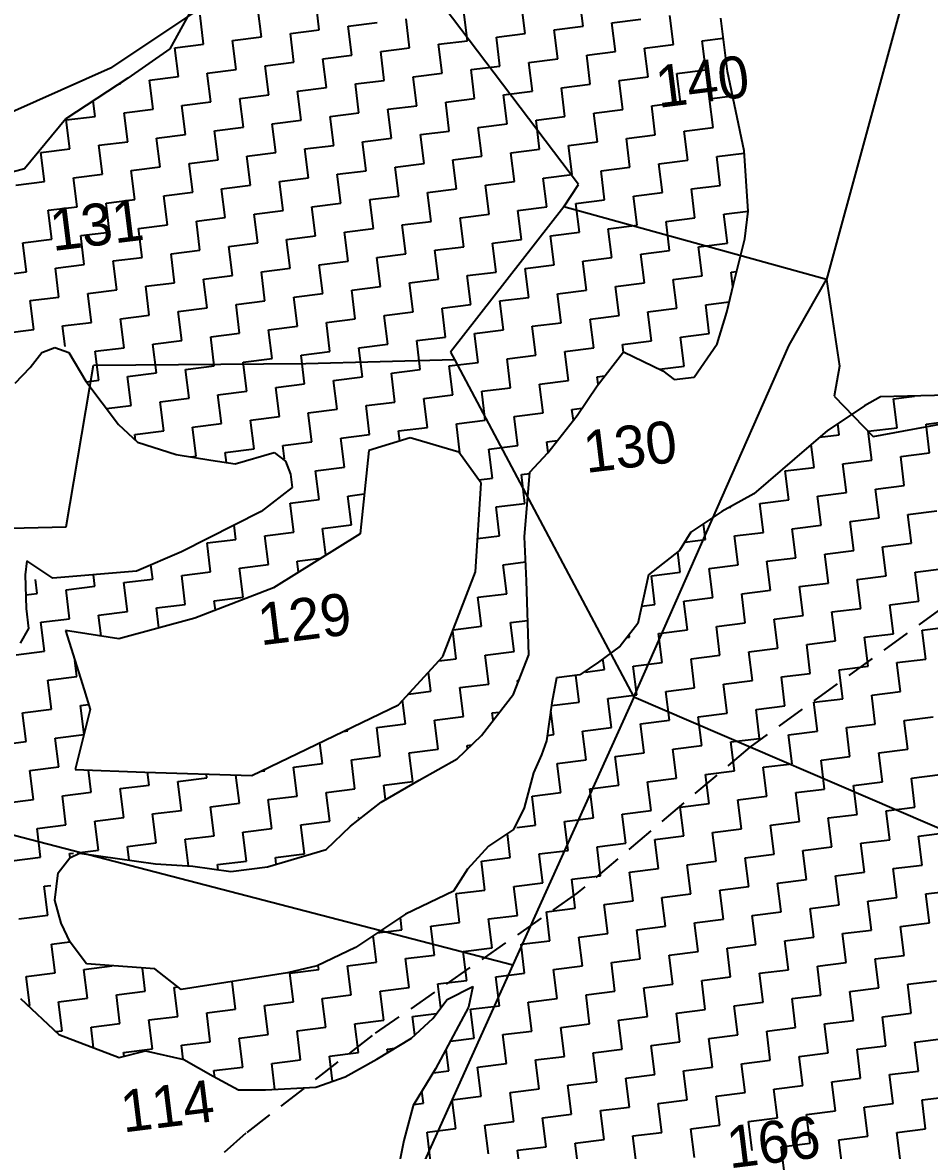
# Model space of a CAD drawing. Header units: metres. Extents: x 290108 to 292128, y 1990044 to 1991719.
# Drawn here: x 291521.7 to 291679, y 1991327.5 to 1991522.9 of the extents above; entities that cross this region are included whole.
import ezdxf
from ezdxf.enums import TextEntityAlignment as Align

# ---------------------------------------------------------------- set-up
doc = ezdxf.new("R2010")
doc.units = ezdxf.units.M
doc.header["$MEASUREMENT"] = 0
doc.linetypes.add('DASHED', pattern=[0.75, 0.5, -0.25])
for name, color, linetype in [('LINE_FOOTPATH', 1, 'DASHED'), ('POLY_HATCH', 12, 'Continuous'), ('POLY_PARCEL', 6, 'Continuous'), ('TEXT_PARCEL', 7, 'Continuous')]:
    doc.layers.add(name, color=color, linetype=linetype)
doc.styles.add('TEXT_MAP', font='')
doc.styles.get('TEXT_MAP').set_extended_font_data('Kruti Dev 050')

msp = doc.modelspace()

# ---------------------------------------------------------------- linework, layer by layer
at = {"layer": 'LINE_FOOTPATH', "ltscale": 10}
for p, q in [((291760.16, 1991478.69), (291647.84, 1991397.37)), ((291647.84, 1991397.37), (291617.79, 1991371.98)), ((291617.79, 1991371.98), (291582.35, 1991347.4)), ((291582.35, 1991347.4), (291560.42, 1991330.43)), ((291560.42, 1991330.43), (291531.57, 1991304.59))]:
    msp.add_line(p, q, dxfattribs=at)
at = {"layer": 'POLY_HATCH'}
for p, q in [((291554.2, 1991531), (291547.26, 1991518.37)), ((291643.92, 1991514.44), (291642.77, 1991523.68)), ((291547.26, 1991518.37), (291539.99, 1991513.29)), ((291646.81, 1991500.71), (291643.92, 1991514.44)), ((291539.99, 1991513.29), (291529.26, 1991506.23)), ((291529.26, 1991506.23), (291522.06, 1991497.57)), ((291647.52, 1991490.24), (291646.81, 1991500.71)), ((291522.06, 1991497.57), (291515.32, 1991495.8)), ((291646.94, 1991485.47), (291647.52, 1991490.24)), ((291644.98, 1991477.6), (291646.94, 1991485.47)), ((291643.82, 1991472.76), (291644.98, 1991477.6)), ((291642.16, 1991467.27), (291643.82, 1991472.76)), ((291638.18, 1991461.5), (291642.16, 1991467.27)), ((291523.03, 1991463.13), (291525.06, 1991465.73)), ((291525.06, 1991465.73), (291527.3, 1991466.59)), ((291527.3, 1991466.59), (291529.75, 1991465.73)), ((291529.75, 1991465.73), (291532.71, 1991460.81)), ((291621.34, 1991459.99), (291625.9, 1991465.84)), ((291625.9, 1991465.84), (291632.76, 1991462.58)), ((291520.43, 1991460.46), (291523.03, 1991463.13)), ((291632.76, 1991462.58), (291634.71, 1991461.07)), ((291634.71, 1991461.07), (291638.18, 1991461.5)), ((291532.71, 1991460.81), (291538.34, 1991453.3)), ((291617.87, 1991454.86), (291621.34, 1991459.99)), ((291670.47, 1991458.05), (291667.72, 1991456.53)), ((291682.17, 1991458.33), (291670.47, 1991458.05)), ((291667.72, 1991456.53), (291661.21, 1991452.2)), ((291538.34, 1991453.3), (291541.67, 1991450.19)), ((291612.81, 1991448.37), (291617.87, 1991454.86)), ((291661.21, 1991452.2), (291658.03, 1991449.46)), ((291541.67, 1991450.19), (291548.39, 1991448.09)), ((291588.93, 1991450.97), (291581.74, 1991448.78)), ((291597.35, 1991448.45), (291588.93, 1991450.97)), ((291658.03, 1991449.46), (291648.49, 1991441.23)), ((291548.39, 1991448.09), (291554.38, 1991447.08)), ((291558.57, 1991446.43), (291565.37, 1991448.44)), ((291565.37, 1991448.44), (291567.32, 1991446.93)), ((291581.74, 1991448.78), (291580.29, 1991434.33)), ((291601.26, 1991443.1), (291597.35, 1991448.45)), ((291609.7, 1991445.04), (291612.81, 1991448.37)), ((291554.38, 1991447.08), (291558.57, 1991446.43)), ((291567.32, 1991446.93), (291568.19, 1991444.69)), ((291568.19, 1991444.69), (291568.47, 1991442.38)), ((291608.75, 1991433.78), (291609.7, 1991445.04)), ((291568.47, 1991442.38), (291563.12, 1991438.19)), ((291600.25, 1991427.73), (291601.26, 1991443.1)), ((291648.49, 1991441.23), (291642.99, 1991438.2)), ((291563.12, 1991438.19), (291549.31, 1991431.19)), ((291642.99, 1991438.2), (291637.57, 1991434.59)), ((291580.29, 1991434.33), (291565.23, 1991424.99)), ((291609.11, 1991426.19), (291608.75, 1991433.78)), ((291637.57, 1991434.59), (291635.62, 1991431.41)), ((291549.31, 1991431.19), (291541.51, 1991427.87)), ((291635.62, 1991431.41), (291630.27, 1991427.22)), ((291522.5, 1991429.62), (291522.21, 1991427.23)), ((291526.98, 1991426.65), (291522.5, 1991429.62)), ((291541.51, 1991427.87), (291526.98, 1991426.65)), ((291522.21, 1991427.23), (291522.35, 1991421.38)), ((291594.61, 1991413.08), (291600.25, 1991427.73)), ((291609.53, 1991413.34), (291609.11, 1991426.19)), ((291630.27, 1991427.22), (291628.38, 1991418.78)), ((291565.23, 1991424.99), (291551.61, 1991419.73)), ((291522.35, 1991421.38), (291522.78, 1991417.91)), ((291551.61, 1991419.73), (291538.43, 1991416.15)), ((291628.38, 1991418.78), (291625.34, 1991414.88)), ((291522.78, 1991417.91), (291521.34, 1991415.39)), ((291538.43, 1991416.15), (291529.16, 1991417.59)), ((291529.16, 1991417.59), (291532.39, 1991407.29)), ((291625.34, 1991414.88), (291621.58, 1991412.06)), ((291586.9, 1991404.67), (291594.61, 1991413.08)), ((291606.85, 1991406.55), (291609.53, 1991413.34)), ((291621.58, 1991412.06), (291618.33, 1991409.9)), ((291614.28, 1991409.39), (291613.5, 1991405.03)), ((291618.33, 1991409.9), (291614.28, 1991409.39)), ((291532.39, 1991407.29), (291533.47, 1991403.86)), ((291601.28, 1991399.4), (291606.85, 1991406.55)), ((291561.49, 1991392.42), (291586.9, 1991404.67)), ((291613.5, 1991405.03), (291612.56, 1991398.46)), ((291533.47, 1991403.86), (291530.87, 1991393.48)), ((291597.09, 1991395.36), (291601.28, 1991399.4)), ((291612.56, 1991398.46), (291611.69, 1991396)), ((291590.51, 1991391.61), (291597.09, 1991395.36)), ((291611.69, 1991396), (291610.31, 1991392.9)), ((291530.87, 1991393.48), (291542.93, 1991393.03)), ((291542.93, 1991393.03), (291561.49, 1991392.42)), ((291610.31, 1991392.9), (291608.72, 1991386.83)), ((291583.93, 1991387.85), (291590.51, 1991391.61)), ((291578.58, 1991383.67), (291583.93, 1991387.85)), ((291608.72, 1991386.83), (291606.84, 1991383.08)), ((291574.39, 1991379.63), (291578.58, 1991383.67)), ((291606.84, 1991383.08), (291602.5, 1991380.19)), ((291529.94, 1991378.2), (291531.6, 1991379)), ((291531.6, 1991379), (291544.76, 1991377.11)), ((291564.19, 1991376.6), (291574.39, 1991379.63)), ((291602.5, 1991380.19), (291598.88, 1991376.22)), ((291527.92, 1991375.6), (291529.94, 1991378.2)), ((291544.76, 1991377.11), (291551.26, 1991376.75)), ((291527.33, 1991370.84), (291527.92, 1991375.6)), ((291551.26, 1991376.75), (291557.83, 1991375.81)), ((291557.83, 1991375.81), (291564.19, 1991376.6)), ((291598.88, 1991376.22), (291596.42, 1991372.39)), ((291596.42, 1991372.39), (291588.11, 1991368.42)), ((291528.42, 1991366.86), (291527.33, 1991370.84)), ((291588.11, 1991368.42), (291579.43, 1991362.65)), ((291530, 1991363.54), (291528.42, 1991366.86)), ((291532.82, 1991359.78), (291530, 1991363.54)), ((291579.43, 1991362.65), (291572.78, 1991359.47)), ((291544.67, 1991358.91), (291532.82, 1991359.78)), ((291572.78, 1991359.47), (291567.65, 1991358.25)), ((291549.22, 1991355.37), (291544.67, 1991358.91)), ((291567.65, 1991358.25), (291549.22, 1991355.37)), ((291595.37, 1991353.6), (291599.78, 1991355.9)), ((291599.78, 1991355.9), (291599.05, 1991352.29)), ((291521.37, 1991353.78), (291528.01, 1991347.56)), ((291592.84, 1991350.35), (291595.37, 1991353.6)), ((291599.05, 1991352.29), (291593.34, 1991341.61)), ((291589.15, 1991346.95), (291592.84, 1991350.35)), ((291528.01, 1991347.56), (291538.49, 1991343.59)), ((291583.15, 1991343.27), (291589.15, 1991346.95)), ((291538.49, 1991343.59), (291543.04, 1991344.74)), ((291543.04, 1991344.74), (291549.69, 1991343.22)), ((291549.69, 1991343.22), (291554.75, 1991340.33)), ((291577.66, 1991340.24), (291583.15, 1991343.27)), ((291554.75, 1991340.33), (291559.15, 1991337.94)), ((291572.6, 1991338.44), (291577.66, 1991340.24)), ((291593.34, 1991341.61), (291589.43, 1991335.25)), ((291559.15, 1991337.94), (291563.85, 1991337.94)), ((291563.85, 1991337.94), (291572.6, 1991338.44)), ((291589.43, 1991335.25), (291587.84, 1991329.19)), ((291587.84, 1991329.19), (291586.39, 1991321.96))]:
    msp.add_line(p, q, dxfattribs=at)
at = {"layer": 'POLY_HATCH', "linetype": 'Continuous'}
for p, q in [((291573.18, 1991521.69), (291572.55, 1991526.7)), ((291608.88, 1991521.04), (291608.26, 1991526.05)), ((291618.9, 1991522.29), (291618.28, 1991527.3)), ((291553.13, 1991519.19), (291552.51, 1991524.2)), ((291563.15, 1991520.44), (291562.53, 1991525.45)), ((291588.83, 1991518.54), (291588.21, 1991523.56)), ((291598.86, 1991519.79), (291598.23, 1991524.8)), ((291634.56, 1991519.14), (291633.94, 1991524.16)), ((291568.17, 1991521.06), (291573.18, 1991521.69)), ((291578.19, 1991522.31), (291583.2, 1991522.93)), ((291578.81, 1991517.3), (291578.19, 1991522.31)), ((291613.89, 1991521.66), (291618.9, 1991522.29)), ((291614.51, 1991516.65), (291613.89, 1991521.66)), ((291623.91, 1991522.91), (291628.93, 1991523.53)), ((291624.54, 1991517.9), (291623.91, 1991522.91)), ((291558.14, 1991519.82), (291563.15, 1991520.44)), ((291558.77, 1991514.8), (291558.14, 1991519.82)), ((291568.79, 1991516.05), (291568.17, 1991521.06)), ((291593.85, 1991519.17), (291598.86, 1991519.79)), ((291603.87, 1991520.41), (291608.88, 1991521.04)), ((291604.49, 1991515.4), (291603.87, 1991520.41)), ((291639.57, 1991519.77), (291643.21, 1991520.22)), ((291640.2, 1991514.76), (291639.57, 1991519.77)), ((291548.12, 1991518.57), (291553.13, 1991519.19)), ((291548.74, 1991513.56), (291548.12, 1991518.57)), ((291583.82, 1991517.92), (291588.83, 1991518.54)), ((291584.45, 1991512.91), (291583.82, 1991517.92)), ((291594.47, 1991514.16), (291593.85, 1991519.17)), ((291619.53, 1991517.27), (291624.54, 1991517.9)), ((291629.55, 1991518.52), (291634.56, 1991519.14)), ((291630.17, 1991513.51), (291629.55, 1991518.52)), ((291563.78, 1991515.43), (291568.79, 1991516.05)), ((291573.8, 1991516.67), (291578.81, 1991517.3)), ((291574.42, 1991511.66), (291573.8, 1991516.67)), ((291609.5, 1991516.03), (291614.51, 1991516.65)), ((291610.13, 1991511.02), (291609.5, 1991516.03)), ((291620.15, 1991512.26), (291619.53, 1991517.27)), ((291553.75, 1991514.18), (291558.77, 1991514.8)), ((291554.38, 1991509.17), (291553.75, 1991514.18)), ((291564.4, 1991510.42), (291563.78, 1991515.43)), ((291589.46, 1991513.53), (291594.47, 1991514.16)), ((291599.48, 1991514.78), (291604.49, 1991515.4)), ((291600.1, 1991509.77), (291599.48, 1991514.78)), ((291635.18, 1991514.13), (291640.2, 1991514.76)), ((291635.81, 1991509.12), (291635.18, 1991514.13)), ((291538.45, 1991512.28), (291538.72, 1991512.31)), ((291538.72, 1991512.31), (291538.7, 1991512.44)), ((291543.73, 1991512.93), (291548.74, 1991513.56)), ((291544.35, 1991507.92), (291543.73, 1991512.93)), ((291579.43, 1991512.29), (291584.45, 1991512.91)), ((291580.06, 1991507.27), (291579.43, 1991512.29)), ((291590.08, 1991508.52), (291589.46, 1991513.53)), ((291615.14, 1991511.64), (291620.15, 1991512.26)), ((291625.16, 1991512.89), (291630.17, 1991513.51)), ((291625.78, 1991507.87), (291625.16, 1991512.89)), ((291559.39, 1991509.79), (291564.4, 1991510.42)), ((291569.41, 1991511.04), (291574.42, 1991511.66)), ((291570.04, 1991506.03), (291569.41, 1991511.04)), ((291605.12, 1991510.39), (291610.13, 1991511.02)), ((291605.74, 1991505.38), (291605.12, 1991510.39)), ((291615.76, 1991506.63), (291615.14, 1991511.64)), ((291640.82, 1991509.74), (291644.81, 1991510.24)), ((291534.33, 1991506.67), (291534, 1991509.35)), ((291539.34, 1991507.3), (291544.35, 1991507.92)), ((291549.37, 1991508.55), (291554.38, 1991509.17)), ((291549.99, 1991503.53), (291549.37, 1991508.55)), ((291560.01, 1991504.78), (291559.39, 1991509.79)), ((291585.07, 1991507.9), (291590.08, 1991508.52)), ((291595.09, 1991509.14), (291600.1, 1991509.77)), ((291595.72, 1991504.13), (291595.09, 1991509.14)), ((291630.8, 1991508.5), (291635.81, 1991509.12)), ((291631.42, 1991503.49), (291630.8, 1991508.5)), ((291641.44, 1991504.73), (291640.82, 1991509.74)), ((291529.32, 1991506.05), (291534.33, 1991506.67)), ((291529.94, 1991501.04), (291529.32, 1991506.05)), ((291539.97, 1991502.29), (291539.34, 1991507.3)), ((291565.02, 1991505.4), (291570.04, 1991506.03)), ((291575.05, 1991506.65), (291580.06, 1991507.27)), ((291575.67, 1991501.64), (291575.05, 1991506.65)), ((291585.69, 1991502.89), (291585.07, 1991507.9)), ((291610.75, 1991506), (291615.76, 1991506.63)), ((291611.37, 1991500.99), (291610.75, 1991506)), ((291620.77, 1991507.25), (291625.78, 1991507.87)), ((291621.4, 1991502.24), (291620.77, 1991507.25)), ((291555, 1991504.16), (291560.01, 1991504.78)), ((291555.62, 1991499.15), (291555, 1991504.16)), ((291565.65, 1991500.39), (291565.02, 1991505.4)), ((291590.7, 1991503.51), (291595.72, 1991504.13)), ((291600.73, 1991504.76), (291605.74, 1991505.38)), ((291601.35, 1991499.75), (291600.73, 1991504.76)), ((291636.43, 1991504.11), (291641.44, 1991504.73)), ((291637.05, 1991499.1), (291636.43, 1991504.11)), ((291534.96, 1991501.66), (291539.97, 1991502.29)), ((291544.98, 1991502.91), (291549.99, 1991503.53)), ((291545.6, 1991497.9), (291544.98, 1991502.91)), ((291580.68, 1991502.26), (291585.69, 1991502.89)), ((291581.31, 1991497.25), (291580.68, 1991502.26)), ((291591.33, 1991498.5), (291590.7, 1991503.51)), ((291616.39, 1991501.62), (291621.4, 1991502.24)), ((291626.41, 1991502.86), (291631.42, 1991503.49)), ((291627.03, 1991497.85), (291626.41, 1991502.86)), ((291524.93, 1991500.42), (291529.94, 1991501.04)), ((291525.56, 1991495.41), (291524.93, 1991500.42)), ((291535.58, 1991496.65), (291534.96, 1991501.66)), ((291560.64, 1991499.77), (291565.65, 1991500.39)), ((291570.66, 1991501.02), (291575.67, 1991501.64)), ((291571.28, 1991496), (291570.66, 1991501.02)), ((291606.36, 1991500.37), (291611.37, 1991500.99)), ((291606.99, 1991495.36), (291606.36, 1991500.37)), ((291617.01, 1991496.6), (291616.39, 1991501.62)), ((291642.07, 1991499.72), (291646.83, 1991500.31)), ((291550.61, 1991498.52), (291555.62, 1991499.15)), ((291551.24, 1991493.51), (291550.61, 1991498.52)), ((291561.26, 1991494.76), (291560.64, 1991499.77)), ((291586.32, 1991497.88), (291591.33, 1991498.5)), ((291596.34, 1991499.12), (291601.35, 1991499.75)), ((291596.96, 1991494.11), (291596.34, 1991499.12)), ((291632.04, 1991498.47), (291637.05, 1991499.1)), ((291632.67, 1991493.46), (291632.04, 1991498.47)), ((291642.69, 1991494.71), (291642.07, 1991499.72)), ((291530.57, 1991496.03), (291535.58, 1991496.65)), ((291540.59, 1991497.28), (291545.6, 1991497.9)), ((291541.21, 1991492.26), (291540.59, 1991497.28)), ((291576.29, 1991496.63), (291581.31, 1991497.25)), ((291576.92, 1991491.62), (291576.29, 1991496.63)), ((291586.94, 1991492.86), (291586.32, 1991497.88)), ((291612, 1991495.98), (291617.01, 1991496.6)), ((291622.02, 1991497.23), (291627.03, 1991497.85)), ((291622.64, 1991492.22), (291622.02, 1991497.23)), ((291520.54, 1991494.78), (291525.56, 1991495.41)), ((291531.19, 1991491.02), (291530.57, 1991496.03)), ((291556.25, 1991494.13), (291561.26, 1991494.76)), ((291566.27, 1991495.38), (291571.28, 1991496)), ((291566.89, 1991490.37), (291566.27, 1991495.38)), ((291601.97, 1991494.73), (291606.99, 1991495.36)), ((291602.6, 1991489.72), (291601.97, 1991494.73)), ((291612.62, 1991490.97), (291612, 1991495.98)), ((291637.68, 1991494.09), (291642.69, 1991494.71)), ((291546.23, 1991492.89), (291551.24, 1991493.51)), ((291546.85, 1991487.88), (291546.23, 1991492.89)), ((291556.87, 1991489.12), (291556.25, 1991494.13)), ((291581.93, 1991492.24), (291586.94, 1991492.86)), ((291591.95, 1991493.49), (291596.96, 1991494.11)), ((291592.57, 1991488.48), (291591.95, 1991493.49)), ((291627.65, 1991492.84), (291632.67, 1991493.46)), ((291628.28, 1991487.83), (291627.65, 1991492.84)), ((291638.3, 1991489.08), (291637.68, 1991494.09)), ((291526.18, 1991490.39), (291531.19, 1991491.02)), ((291526.8, 1991485.38), (291526.18, 1991490.39)), ((291536.2, 1991491.64), (291541.21, 1991492.26)), ((291536.83, 1991486.63), (291536.2, 1991491.64)), ((291561.88, 1991489.75), (291566.89, 1991490.37)), ((291571.91, 1991490.99), (291576.92, 1991491.62)), ((291572.53, 1991485.98), (291571.91, 1991490.99)), ((291582.55, 1991487.23), (291581.93, 1991492.24)), ((291607.61, 1991490.35), (291612.62, 1991490.97)), ((291608.23, 1991485.33), (291607.61, 1991490.35)), ((291617.63, 1991491.59), (291622.64, 1991492.22)), ((291618.26, 1991486.58), (291617.63, 1991491.59)), ((291551.86, 1991488.5), (291556.87, 1991489.12)), ((291552.48, 1991483.49), (291551.86, 1991488.5)), ((291562.51, 1991484.74), (291561.88, 1991489.75)), ((291587.56, 1991487.85), (291592.57, 1991488.48)), ((291597.59, 1991489.1), (291602.6, 1991489.72)), ((291598.21, 1991484.09), (291597.59, 1991489.1)), ((291633.29, 1991488.45), (291638.3, 1991489.08)), ((291633.91, 1991483.44), (291633.29, 1991488.45)), ((291643.31, 1991489.7), (291647.52, 1991490.22)), ((291643.94, 1991484.69), (291643.31, 1991489.7)), ((291531.81, 1991486.01), (291536.83, 1991486.63)), ((291541.84, 1991487.25), (291546.85, 1991487.88)), ((291542.46, 1991482.24), (291541.84, 1991487.25)), ((291577.54, 1991486.61), (291582.55, 1991487.23)), ((291578.16, 1991481.59), (291577.54, 1991486.61)), ((291588.19, 1991482.84), (291587.56, 1991487.85)), ((291613.24, 1991485.96), (291618.26, 1991486.58)), ((291623.27, 1991487.21), (291628.28, 1991487.83)), ((291623.89, 1991482.19), (291623.27, 1991487.21)), ((291521.79, 1991484.76), (291526.8, 1991485.38)), ((291522.42, 1991479.75), (291521.79, 1991484.76)), ((291532.44, 1991480.99), (291531.81, 1991486.01)), ((291557.5, 1991484.11), (291562.51, 1991484.74)), ((291567.52, 1991485.36), (291572.53, 1991485.98)), ((291568.14, 1991480.35), (291567.52, 1991485.36)), ((291603.22, 1991484.71), (291608.23, 1991485.33)), ((291603.84, 1991479.7), (291603.22, 1991484.71)), ((291613.87, 1991480.95), (291613.24, 1991485.96)), ((291638.92, 1991484.06), (291643.94, 1991484.69)), ((291547.47, 1991482.86), (291552.48, 1991483.49)), ((291548.1, 1991477.85), (291547.47, 1991482.86)), ((291558.12, 1991479.1), (291557.5, 1991484.11)), ((291583.18, 1991482.22), (291588.19, 1991482.84)), ((291593.2, 1991483.46), (291598.21, 1991484.09)), ((291593.82, 1991478.45), (291593.2, 1991483.46)), ((291628.9, 1991482.82), (291633.91, 1991483.44)), ((291629.53, 1991477.81), (291628.9, 1991482.82)), ((291639.55, 1991479.05), (291638.92, 1991484.06)), ((291527.43, 1991480.37), (291532.44, 1991480.99)), ((291537.45, 1991481.62), (291542.46, 1991482.24)), ((291538.07, 1991476.61), (291537.45, 1991481.62)), ((291573.15, 1991480.97), (291578.16, 1991481.59)), ((291573.78, 1991475.96), (291573.15, 1991480.97)), ((291583.8, 1991477.21), (291583.18, 1991482.22)), ((291608.86, 1991480.32), (291613.87, 1991480.95)), ((291618.88, 1991481.57), (291623.89, 1991482.19)), ((291619.5, 1991476.56), (291618.88, 1991481.57)), ((291517.4, 1991479.12), (291522.42, 1991479.75)), ((291528.05, 1991475.36), (291527.43, 1991480.37)), ((291553.11, 1991478.48), (291558.12, 1991479.1)), ((291563.13, 1991479.72), (291568.14, 1991480.35)), ((291563.75, 1991474.71), (291563.13, 1991479.72)), ((291598.83, 1991479.08), (291603.84, 1991479.7)), ((291599.46, 1991474.07), (291598.83, 1991479.08)), ((291609.48, 1991475.31), (291608.86, 1991480.32)), ((291634.54, 1991478.43), (291639.55, 1991479.05)), ((291644.56, 1991479.68), (291645.53, 1991479.8)), ((291644.87, 1991477.14), (291644.56, 1991479.68)), ((291543.08, 1991477.23), (291548.1, 1991477.85)), ((291543.71, 1991472.22), (291543.08, 1991477.23)), ((291553.73, 1991473.47), (291553.11, 1991478.48)), ((291578.79, 1991476.58), (291583.8, 1991477.21)), ((291588.81, 1991477.83), (291593.82, 1991478.45)), ((291589.43, 1991472.82), (291588.81, 1991477.83)), ((291624.51, 1991477.18), (291629.53, 1991477.81)), ((291625.14, 1991472.17), (291624.51, 1991477.18)), ((291635.16, 1991473.42), (291634.54, 1991478.43)), ((291523.04, 1991474.74), (291528.05, 1991475.36)), ((291523.66, 1991469.72), (291523.04, 1991474.74)), ((291533.06, 1991475.98), (291538.07, 1991476.61)), ((291533.68, 1991470.97), (291533.06, 1991475.98)), ((291558.74, 1991474.09), (291563.75, 1991474.71)), ((291568.76, 1991475.34), (291573.78, 1991475.96)), ((291569.39, 1991470.32), (291568.76, 1991475.34)), ((291579.41, 1991471.57), (291578.79, 1991476.58)), ((291604.47, 1991474.69), (291609.48, 1991475.31)), ((291605.09, 1991469.68), (291604.47, 1991474.69)), ((291614.49, 1991475.94), (291619.5, 1991476.56)), ((291615.11, 1991470.92), (291614.49, 1991475.94)), ((291548.72, 1991472.84), (291553.73, 1991473.47)), ((291549.34, 1991467.83), (291548.72, 1991472.84)), ((291559.37, 1991469.08), (291558.74, 1991474.09)), ((291584.42, 1991472.19), (291589.43, 1991472.82)), ((291594.45, 1991473.44), (291599.46, 1991474.07)), ((291595.07, 1991468.43), (291594.45, 1991473.44)), ((291630.15, 1991472.79), (291635.16, 1991473.42)), ((291630.77, 1991467.78), (291630.15, 1991472.79)), ((291640.17, 1991474.04), (291644.25, 1991474.55)), ((291640.79, 1991469.03), (291640.17, 1991474.04)), ((291528.67, 1991470.35), (291533.68, 1991470.97)), ((291538.7, 1991471.6), (291543.71, 1991472.22)), ((291539.32, 1991466.58), (291538.7, 1991471.6)), ((291574.4, 1991470.95), (291579.41, 1991471.57)), ((291575.02, 1991465.94), (291574.4, 1991470.95)), ((291585.05, 1991467.18), (291584.42, 1991472.19)), ((291610.1, 1991470.3), (291615.11, 1991470.92)), ((291620.13, 1991471.55), (291625.14, 1991472.17)), ((291620.75, 1991466.54), (291620.13, 1991471.55)), ((291518.65, 1991469.1), (291523.66, 1991469.72)), ((291529.12, 1991466.78), (291528.67, 1991470.35)), ((291554.35, 1991468.45), (291559.37, 1991469.08)), ((291564.38, 1991469.7), (291569.39, 1991470.32)), ((291565, 1991464.69), (291564.38, 1991469.7)), ((291600.08, 1991469.05), (291605.09, 1991469.68)), ((291600.7, 1991464.04), (291600.08, 1991469.05)), ((291610.73, 1991465.29), (291610.1, 1991470.3)), ((291635.78, 1991468.41), (291640.79, 1991469.03)), ((291544.33, 1991467.21), (291549.34, 1991467.83)), ((291544.95, 1991462.2), (291544.33, 1991467.21)), ((291554.98, 1991463.44), (291554.35, 1991468.45)), ((291580.03, 1991466.56), (291585.05, 1991467.18)), ((291590.06, 1991467.81), (291595.07, 1991468.43)), ((291590.68, 1991462.8), (291590.06, 1991467.81)), ((291625.76, 1991467.16), (291630.77, 1991467.78)), ((291625.93, 1991465.82), (291625.76, 1991467.16)), ((291636.41, 1991463.39), (291635.78, 1991468.41)), ((291534.31, 1991465.96), (291539.32, 1991466.58)), ((291534.93, 1991460.95), (291534.31, 1991465.96)), ((291570.01, 1991465.31), (291575.02, 1991465.94)), ((291570.64, 1991460.3), (291570.01, 1991465.31)), ((291580.66, 1991461.55), (291580.03, 1991466.56)), ((291605.72, 1991464.67), (291610.73, 1991465.29)), ((291615.74, 1991465.91), (291620.75, 1991466.54)), ((291616.36, 1991460.9), (291615.74, 1991465.91)), ((291549.97, 1991462.82), (291554.98, 1991463.44)), ((291559.99, 1991464.07), (291565, 1991464.69)), ((291560.61, 1991459.05), (291559.99, 1991464.07)), ((291595.69, 1991463.42), (291600.7, 1991464.04)), ((291596.32, 1991458.41), (291595.69, 1991463.42)), ((291606.34, 1991459.65), (291605.72, 1991464.67)), ((291632.16, 1991462.87), (291636.41, 1991463.39)), ((291539.94, 1991461.57), (291544.95, 1991462.2)), ((291540.57, 1991456.56), (291539.94, 1991461.57)), ((291550.59, 1991457.81), (291549.97, 1991462.82)), ((291575.65, 1991460.92), (291580.66, 1991461.55)), ((291585.67, 1991462.17), (291590.68, 1991462.8)), ((291586.29, 1991457.16), (291585.67, 1991462.17)), ((291621.37, 1991461.52), (291622.66, 1991461.68)), ((291621.53, 1991460.24), (291621.37, 1991461.52)), ((291532.81, 1991460.68), (291534.93, 1991460.95)), ((291555.6, 1991458.43), (291560.61, 1991459.05)), ((291565.62, 1991459.68), (291570.64, 1991460.3)), ((291566.25, 1991454.67), (291565.62, 1991459.68)), ((291576.27, 1991455.91), (291575.65, 1991460.92)), ((291601.33, 1991459.03), (291606.34, 1991459.65)), ((291611.35, 1991460.28), (291616.36, 1991460.9)), ((291611.97, 1991455.27), (291611.35, 1991460.28)), ((291545.58, 1991457.18), (291550.59, 1991457.81)), ((291546.2, 1991452.17), (291545.58, 1991457.18)), ((291556.22, 1991453.42), (291555.6, 1991458.43)), ((291581.28, 1991456.54), (291586.29, 1991457.16)), ((291591.3, 1991457.78), (291596.32, 1991458.41)), ((291591.93, 1991452.77), (291591.3, 1991457.78)), ((291601.95, 1991454.02), (291601.33, 1991459.03)), ((291672.73, 1991457.74), (291676.36, 1991458.19)), ((291673.36, 1991452.72), (291672.73, 1991457.74)), ((291536.3, 1991456.03), (291540.57, 1991456.56)), ((291571.26, 1991455.29), (291576.27, 1991455.91)), ((291571.88, 1991450.28), (291571.26, 1991455.29)), ((291581.9, 1991451.53), (291581.28, 1991456.54)), ((291606.96, 1991454.64), (291611.97, 1991455.27)), ((291616.98, 1991455.89), (291618.71, 1991456.1)), ((291617.22, 1991454.03), (291616.98, 1991455.89)), ((291551.21, 1991452.8), (291556.22, 1991453.42)), ((291561.24, 1991454.04), (291566.25, 1991454.67)), ((291561.86, 1991449.03), (291561.24, 1991454.04)), ((291596.94, 1991453.4), (291601.95, 1991454.02)), ((291597.56, 1991448.38), (291596.94, 1991453.4)), ((291607.59, 1991449.63), (291606.96, 1991454.64)), ((291663.33, 1991451.48), (291663.09, 1991453.45)), ((291678.37, 1991453.35), (291683.38, 1991453.97)), ((291678.99, 1991448.34), (291678.37, 1991453.35)), ((291541.19, 1991451.55), (291546.2, 1991452.17)), ((291541.32, 1991450.52), (291541.19, 1991451.55)), ((291551.84, 1991447.78), (291551.21, 1991452.8)), ((291576.89, 1991450.9), (291581.9, 1991451.53)), ((291586.92, 1991452.15), (291591.93, 1991452.77)), ((291587.13, 1991450.42), (291586.92, 1991452.15)), ((291659.88, 1991451.05), (291663.33, 1991451.48)), ((291668.35, 1991452.1), (291673.36, 1991452.72)), ((291668.97, 1991447.09), (291668.35, 1991452.1)), ((291566.87, 1991449.66), (291571.88, 1991450.28)), ((291567.16, 1991447.34), (291566.87, 1991449.66)), ((291577.52, 1991445.89), (291576.89, 1991450.9)), ((291602.57, 1991449.01), (291607.59, 1991449.63)), ((291612.6, 1991450.25), (291614.46, 1991450.49)), ((291612.83, 1991448.39), (291612.6, 1991450.25)), ((291658.95, 1991445.84), (291658.45, 1991449.82)), ((291550.9, 1991447.67), (291551.84, 1991447.78)), ((291556.85, 1991448.41), (291561.86, 1991449.03)), ((291557.07, 1991446.66), (291556.85, 1991448.41)), ((291597.41, 1991448.37), (291597.56, 1991448.38)), ((291603.2, 1991444), (291602.57, 1991449.01)), ((291673.98, 1991447.71), (291678.99, 1991448.34)), ((291674.6, 1991442.7), (291673.98, 1991447.71)), ((291572.51, 1991445.27), (291577.52, 1991445.89)), ((291653.94, 1991445.22), (291658.95, 1991445.84)), ((291663.96, 1991446.47), (291668.97, 1991447.09)), ((291664.58, 1991441.46), (291663.96, 1991446.47)), ((291573.13, 1991440.26), (291572.51, 1991445.27)), ((291600.82, 1991443.7), (291603.2, 1991444)), ((291608.21, 1991444.62), (291609.68, 1991444.8)), ((291608.83, 1991439.61), (291608.21, 1991444.62)), ((291654.56, 1991440.21), (291653.94, 1991445.22)), ((291659.57, 1991440.83), (291664.58, 1991441.46)), ((291669.59, 1991442.08), (291674.6, 1991442.7)), ((291670.22, 1991437.07), (291669.59, 1991442.08)), ((291568.12, 1991439.63), (291573.13, 1991440.26)), ((291568.74, 1991434.62), (291568.12, 1991439.63)), ((291578.14, 1991440.88), (291580.98, 1991441.23)), ((291578.76, 1991435.87), (291578.14, 1991440.88)), ((291603.82, 1991438.99), (291608.83, 1991439.61)), ((291649.55, 1991439.58), (291654.56, 1991440.21)), ((291650.17, 1991434.57), (291649.55, 1991439.58)), ((291660.19, 1991435.82), (291659.57, 1991440.83)), ((291604.44, 1991433.97), (291603.82, 1991438.99)), ((291644.33, 1991438.94), (291644.54, 1991438.96)), ((291644.54, 1991438.96), (291644.53, 1991439.04)), ((291675.23, 1991437.69), (291680.24, 1991438.31)), ((291675.85, 1991432.68), (291675.23, 1991437.69)), ((291558.72, 1991433.37), (291558.42, 1991435.8)), ((291573.75, 1991435.24), (291578.76, 1991435.87)), ((291640.15, 1991433.33), (291639.81, 1991436.08)), ((291655.18, 1991435.2), (291660.19, 1991435.82)), ((291665.2, 1991436.44), (291670.22, 1991437.07)), ((291665.83, 1991431.43), (291665.2, 1991436.44)), ((291563.73, 1991434), (291568.74, 1991434.62)), ((291564.35, 1991428.99), (291563.73, 1991434)), ((291574.33, 1991430.63), (291573.75, 1991435.24)), ((291600.63, 1991433.5), (291604.44, 1991433.97)), ((291645.16, 1991433.95), (291650.17, 1991434.57)), ((291645.78, 1991428.94), (291645.16, 1991433.95)), ((291655.81, 1991430.19), (291655.18, 1991435.2)), ((291553.71, 1991432.75), (291558.72, 1991433.37)), ((291554.33, 1991427.74), (291553.71, 1991432.75)), ((291636.52, 1991432.87), (291640.15, 1991433.33)), ((291670.84, 1991432.06), (291675.85, 1991432.68)), ((291671.46, 1991427.04), (291670.84, 1991432.06)), ((291569.36, 1991429.61), (291573.51, 1991430.12)), ((291635.76, 1991427.69), (291635.33, 1991431.18)), ((291650.79, 1991429.56), (291655.81, 1991430.19)), ((291660.82, 1991430.81), (291665.83, 1991431.43)), ((291661.44, 1991425.8), (291660.82, 1991430.81)), ((291544.31, 1991426.49), (291544, 1991428.93)), ((291559.34, 1991428.36), (291564.35, 1991428.99)), ((291559.97, 1991423.35), (291559.34, 1991428.36)), ((291569.6, 1991427.7), (291569.36, 1991429.61)), ((291605.07, 1991428.96), (291608.95, 1991429.45)), ((291605.69, 1991423.95), (291605.07, 1991428.96)), ((291640.77, 1991428.31), (291645.78, 1991428.94)), ((291641.39, 1991423.3), (291640.77, 1991428.31)), ((291651.42, 1991424.55), (291650.79, 1991429.56)), ((291676.47, 1991427.67), (291681.49, 1991428.29)), ((291524.26, 1991424), (291523.96, 1991426.4)), ((291534.28, 1991425.25), (291534.04, 1991427.24)), ((291539.3, 1991425.87), (291544.31, 1991426.49)), ((291539.92, 1991420.86), (291539.3, 1991425.87)), ((291549.32, 1991427.12), (291554.33, 1991427.74)), ((291549.94, 1991422.1), (291549.32, 1991427.12)), ((291630.75, 1991427.07), (291635.76, 1991427.69)), ((291631.37, 1991422.06), (291630.75, 1991427.07)), ((291666.45, 1991426.42), (291671.46, 1991427.04)), ((291667.08, 1991421.41), (291666.45, 1991426.42)), ((291677.1, 1991422.66), (291676.47, 1991427.67)), ((291522.3, 1991423.75), (291524.26, 1991424)), ((291529.27, 1991424.62), (291534.28, 1991425.25)), ((291529.9, 1991419.61), (291529.27, 1991424.62)), ((291600.68, 1991423.33), (291605.69, 1991423.95)), ((291646.41, 1991423.93), (291651.42, 1991424.55)), ((291647.03, 1991418.92), (291646.41, 1991423.93)), ((291656.43, 1991425.17), (291661.44, 1991425.8)), ((291657.05, 1991420.16), (291656.43, 1991425.17)), ((291544.93, 1991421.48), (291549.94, 1991422.1)), ((291554.95, 1991422.73), (291559.97, 1991423.35)), ((291555.16, 1991421.1), (291554.95, 1991422.73)), ((291601.3, 1991418.32), (291600.68, 1991423.33)), ((291629.05, 1991421.77), (291631.37, 1991422.06)), ((291636.38, 1991422.68), (291641.39, 1991423.3)), ((291637.01, 1991417.67), (291636.38, 1991422.68)), ((291672.09, 1991422.03), (291677.1, 1991422.66)), ((291672.71, 1991417.02), (291672.09, 1991422.03)), ((291534.91, 1991420.23), (291539.92, 1991420.86)), ((291535.36, 1991416.63), (291534.91, 1991420.23)), ((291545.36, 1991418.03), (291544.93, 1991421.48)), ((291652.04, 1991419.54), (291657.05, 1991420.16)), ((291662.06, 1991420.79), (291667.08, 1991421.41)), ((291662.69, 1991415.77), (291662.06, 1991420.79)), ((291524.89, 1991418.99), (291529.9, 1991419.61)), ((291525.51, 1991413.98), (291524.89, 1991418.99)), ((291596.39, 1991417.7), (291601.3, 1991418.32)), ((291606.31, 1991418.94), (291609.33, 1991419.31)), ((291606.94, 1991413.93), (291606.31, 1991418.94)), ((291642.02, 1991418.29), (291647.03, 1991418.92)), ((291642.64, 1991413.28), (291642.02, 1991418.29)), ((291652.66, 1991414.53), (291652.04, 1991419.54)), ((291677.72, 1991417.64), (291682.73, 1991418.27)), ((291596.92, 1991412.68), (291596.31, 1991417.51)), ((291626.5, 1991416.36), (291626.98, 1991416.42)), ((291626.98, 1991416.42), (291626.92, 1991416.91)), ((291632, 1991417.05), (291637.01, 1991417.67)), ((291632.62, 1991412.03), (291632, 1991417.05)), ((291667.7, 1991416.4), (291672.71, 1991417.02)), ((291668.32, 1991411.39), (291667.7, 1991416.4)), ((291678.34, 1991412.63), (291677.72, 1991417.64)), ((291647.65, 1991413.9), (291652.66, 1991414.53)), ((291657.68, 1991415.15), (291662.69, 1991415.77)), ((291658.3, 1991410.14), (291657.68, 1991415.15)), ((291520.62, 1991413.37), (291525.51, 1991413.98)), ((291531.14, 1991409.59), (291530.8, 1991412.38)), ((291593.9, 1991412.31), (291596.92, 1991412.68)), ((291601.93, 1991413.3), (291606.94, 1991413.93)), ((291602.55, 1991408.29), (291601.93, 1991413.3)), ((291622.6, 1991410.79), (291622.36, 1991412.65)), ((291637.63, 1991412.66), (291642.64, 1991413.28)), ((291638.25, 1991407.65), (291637.63, 1991412.66)), ((291648.28, 1991408.89), (291647.65, 1991413.9)), ((291673.33, 1991412.01), (291678.34, 1991412.63)), ((291592.53, 1991407.05), (291592.12, 1991410.36)), ((291619.34, 1991410.38), (291622.6, 1991410.79)), ((291627.61, 1991411.41), (291632.62, 1991412.03)), ((291628.23, 1991406.4), (291627.61, 1991411.41)), ((291663.31, 1991410.76), (291668.32, 1991411.39)), ((291663.93, 1991405.75), (291663.31, 1991410.76)), ((291673.96, 1991407), (291673.33, 1991412.01)), ((291526.13, 1991408.96), (291531.14, 1991409.59)), ((291526.76, 1991403.95), (291526.13, 1991408.96)), ((291597.54, 1991407.67), (291602.55, 1991408.29)), ((291607.56, 1991408.92), (291607.8, 1991408.95)), ((291607.62, 1991408.48), (291607.56, 1991408.92)), ((291618.21, 1991405.15), (291617.63, 1991409.81)), ((291643.26, 1991408.27), (291648.28, 1991408.89)), ((291643.89, 1991403.26), (291643.26, 1991408.27)), ((291653.29, 1991409.52), (291658.3, 1991410.14)), ((291653.91, 1991404.5), (291653.29, 1991409.52)), ((291588.64, 1991406.56), (291592.53, 1991407.05)), ((291598.16, 1991402.66), (291597.54, 1991407.67)), ((291623.22, 1991405.78), (291628.23, 1991406.4)), ((291633.24, 1991407.02), (291638.25, 1991407.65)), ((291633.87, 1991402.01), (291633.24, 1991407.02)), ((291668.95, 1991406.38), (291673.96, 1991407)), ((291669.57, 1991401.36), (291668.95, 1991406.38)), ((291531.77, 1991404.58), (291533.19, 1991404.75)), ((291532.39, 1991399.56), (291531.77, 1991404.58)), ((291588.14, 1991401.41), (291587.63, 1991405.47)), ((291613.43, 1991404.56), (291618.21, 1991405.15)), ((291623.84, 1991400.76), (291623.22, 1991405.78)), ((291648.9, 1991403.88), (291653.91, 1991404.5)), ((291658.92, 1991405.13), (291663.93, 1991405.75)), ((291659.55, 1991400.12), (291658.92, 1991405.13)), ((291521.74, 1991403.33), (291526.76, 1991403.95)), ((291522.37, 1991398.32), (291521.74, 1991403.33)), ((291593.15, 1991402.03), (291598.16, 1991402.66)), ((291603.17, 1991403.28), (291604.43, 1991403.44)), ((291603.33, 1991402.03), (291603.17, 1991403.28)), ((291613.82, 1991399.52), (291613.3, 1991403.66)), ((291638.88, 1991402.63), (291643.89, 1991403.26)), ((291639.5, 1991397.62), (291638.88, 1991402.63)), ((291649.52, 1991398.87), (291648.9, 1991403.88)), ((291674.58, 1991401.99), (291679.59, 1991402.61)), ((291578.12, 1991400.16), (291578.08, 1991400.42)), ((291583.13, 1991400.79), (291588.14, 1991401.41)), ((291583.75, 1991395.78), (291583.13, 1991400.79)), ((291593.77, 1991397.02), (291593.15, 1991402.03)), ((291618.83, 1991400.14), (291623.84, 1991400.76)), ((291628.85, 1991401.39), (291633.87, 1991402.01)), ((291629.48, 1991396.38), (291628.85, 1991401.39)), ((291664.56, 1991400.74), (291669.57, 1991401.36)), ((291665.18, 1991395.73), (291664.56, 1991400.74)), ((291675.2, 1991396.98), (291674.58, 1991401.99)), ((291527.38, 1991398.94), (291532.39, 1991399.56)), ((291528, 1991393.93), (291527.38, 1991398.94)), ((291577.36, 1991400.07), (291578.12, 1991400.16)), ((291612.69, 1991399.38), (291613.82, 1991399.52)), ((291619.45, 1991395.13), (291618.83, 1991400.14)), ((291644.51, 1991398.25), (291649.52, 1991398.87)), ((291654.53, 1991399.49), (291659.55, 1991400.12)), ((291655.16, 1991394.48), (291654.53, 1991399.49)), ((291517.36, 1991397.69), (291522.37, 1991398.32)), ((291573.73, 1991394.53), (291573.28, 1991398.1)), ((291588.76, 1991396.4), (291593.77, 1991397.02)), ((291598.79, 1991397.65), (291599.56, 1991397.74)), ((291598.86, 1991397.06), (291598.79, 1991397.65)), ((291634.49, 1991397), (291639.5, 1991397.62)), ((291635.11, 1991391.99), (291634.49, 1991397)), ((291645.14, 1991393.24), (291644.51, 1991398.25)), ((291670.19, 1991396.35), (291675.2, 1991396.98)), ((291578.74, 1991395.15), (291583.75, 1991395.78)), ((291579.36, 1991390.14), (291578.74, 1991395.15)), ((291589.39, 1991391.39), (291588.76, 1991396.4)), ((291614.44, 1991394.51), (291619.45, 1991395.13)), ((291624.47, 1991395.75), (291629.48, 1991396.38)), ((291625.09, 1991390.74), (291624.47, 1991395.75)), ((291660.17, 1991395.11), (291665.18, 1991395.73)), ((291660.79, 1991390.09), (291660.17, 1991395.11)), ((291670.82, 1991391.34), (291670.19, 1991396.35)), ((291522.99, 1991393.31), (291528, 1991393.93)), ((291523.61, 1991388.3), (291522.99, 1991393.31)), ((291533.64, 1991389.54), (291533.16, 1991393.39)), ((291543.66, 1991390.79), (291543.38, 1991393.02)), ((291553.68, 1991392.04), (291553.6, 1991392.68)), ((291563.13, 1991393.21), (291563.71, 1991393.28)), ((291563.71, 1991393.28), (291563.68, 1991393.48)), ((291568.72, 1991393.91), (291573.73, 1991394.53)), ((291569.34, 1991388.89), (291568.72, 1991393.91)), ((291615.07, 1991389.49), (291614.44, 1991394.51)), ((291640.12, 1991392.61), (291645.14, 1991393.24)), ((291640.75, 1991387.6), (291640.12, 1991392.61)), ((291650.15, 1991393.86), (291655.16, 1991394.48)), ((291650.77, 1991388.85), (291650.15, 1991393.86)), ((291675.83, 1991391.96), (291680.84, 1991392.59)), ((291538.65, 1991390.17), (291543.66, 1991390.79)), ((291548.67, 1991391.41), (291553.68, 1991392.04)), ((291549.29, 1991386.4), (291548.67, 1991391.41)), ((291559.32, 1991387.65), (291558.71, 1991392.52)), ((291584.37, 1991390.77), (291589.39, 1991391.39)), ((291584.68, 1991388.28), (291584.37, 1991390.77)), ((291620.08, 1991390.12), (291625.09, 1991390.74)), ((291630.1, 1991391.36), (291635.11, 1991391.99)), ((291630.72, 1991386.35), (291630.1, 1991391.36)), ((291665.8, 1991390.72), (291670.82, 1991391.34)), ((291666.43, 1991385.71), (291665.8, 1991390.72)), ((291676.45, 1991386.95), (291675.83, 1991391.96)), ((291528.63, 1991388.92), (291533.64, 1991389.54)), ((291529.25, 1991383.91), (291528.63, 1991388.92)), ((291539.27, 1991385.15), (291538.65, 1991390.17)), ((291564.33, 1991388.27), (291569.34, 1991388.89)), ((291574.35, 1991389.52), (291579.36, 1991390.14)), ((291574.98, 1991384.51), (291574.35, 1991389.52)), ((291610.06, 1991388.87), (291615.07, 1991389.49)), ((291610.68, 1991383.86), (291610.06, 1991388.87)), ((291620.7, 1991385.11), (291620.08, 1991390.12)), ((291645.76, 1991388.22), (291650.77, 1991388.85)), ((291655.78, 1991389.47), (291660.79, 1991390.09)), ((291656.41, 1991384.46), (291655.78, 1991389.47)), ((291518.6, 1991387.67), (291523.61, 1991388.3)), ((291554.31, 1991387.02), (291559.32, 1991387.65)), ((291554.93, 1991382.01), (291554.31, 1991387.02)), ((291564.95, 1991383.26), (291564.33, 1991388.27)), ((291635.74, 1991386.98), (291640.75, 1991387.6)), ((291636.36, 1991381.97), (291635.74, 1991386.98)), ((291646.38, 1991383.21), (291645.76, 1991388.22)), ((291671.44, 1991386.33), (291676.45, 1991386.95)), ((291534.26, 1991384.53), (291539.27, 1991385.15)), ((291544.28, 1991385.78), (291549.29, 1991386.4)), ((291544.91, 1991380.77), (291544.28, 1991385.78)), ((291579.99, 1991385.13), (291580.11, 1991385.15)), ((291580, 1991385.03), (291579.99, 1991385.13)), ((291615.69, 1991384.48), (291620.7, 1991385.11)), ((291625.71, 1991385.73), (291630.72, 1991386.35)), ((291626.34, 1991380.72), (291625.71, 1991385.73)), ((291661.42, 1991385.08), (291666.43, 1991385.71)), ((291662.04, 1991380.07), (291661.42, 1991385.08)), ((291672.06, 1991381.32), (291671.44, 1991386.33)), ((291524.24, 1991383.28), (291529.25, 1991383.91)), ((291524.86, 1991378.27), (291524.24, 1991383.28)), ((291534.88, 1991379.52), (291534.26, 1991384.53)), ((291559.94, 1991382.64), (291564.95, 1991383.26)), ((291569.96, 1991383.88), (291574.98, 1991384.51)), ((291570.59, 1991378.87), (291569.96, 1991383.88)), ((291607.4, 1991383.45), (291610.68, 1991383.86)), ((291616.31, 1991379.47), (291615.69, 1991384.48)), ((291641.37, 1991382.59), (291646.38, 1991383.21)), ((291651.39, 1991383.84), (291656.41, 1991384.46)), ((291652.02, 1991378.82), (291651.39, 1991383.84)), ((291549.92, 1991381.39), (291554.93, 1991382.01)), ((291550.49, 1991376.79), (291549.92, 1991381.39)), ((291560.56, 1991377.62), (291559.94, 1991382.64)), ((291606.29, 1991378.22), (291605.78, 1991382.37)), ((291631.35, 1991381.34), (291636.36, 1991381.97)), ((291631.97, 1991376.33), (291631.35, 1991381.34)), ((291641.99, 1991377.58), (291641.37, 1991382.59)), ((291667.05, 1991380.69), (291672.06, 1991381.32)), ((291677.07, 1991381.94), (291682.09, 1991382.56)), ((291677.7, 1991376.93), (291677.07, 1991381.94)), ((291529.87, 1991378.9), (291530.55, 1991378.98)), ((291529.96, 1991378.22), (291529.87, 1991378.9)), ((291531.18, 1991379.06), (291534.88, 1991379.52)), ((291539.9, 1991380.14), (291544.91, 1991380.77)), ((291540.19, 1991377.77), (291539.9, 1991380.14)), ((291611.3, 1991378.85), (291616.31, 1991379.47)), ((291621.33, 1991380.09), (291626.34, 1991380.72)), ((291621.95, 1991375.08), (291621.33, 1991380.09)), ((291657.03, 1991379.45), (291662.04, 1991380.07)), ((291657.65, 1991374.44), (291657.03, 1991379.45)), ((291667.67, 1991375.68), (291667.05, 1991380.69)), ((291519.85, 1991377.65), (291524.86, 1991378.27)), ((291555.55, 1991377), (291560.56, 1991377.62)), ((291555.66, 1991376.12), (291555.55, 1991377)), ((291565.58, 1991378.25), (291570.59, 1991378.87)), ((291565.72, 1991377.05), (291565.58, 1991378.25)), ((291601.28, 1991377.6), (291606.29, 1991378.22)), ((291601.9, 1991372.59), (291601.28, 1991377.6)), ((291611.93, 1991373.84), (291611.3, 1991378.85)), ((291636.98, 1991376.95), (291641.99, 1991377.58)), ((291637.61, 1991371.94), (291636.98, 1991376.95)), ((291647.01, 1991378.2), (291652.02, 1991378.82)), ((291647.63, 1991373.19), (291647.01, 1991378.2)), ((291616.94, 1991374.46), (291621.95, 1991375.08)), ((291626.96, 1991375.71), (291631.97, 1991376.33)), ((291627.58, 1991370.7), (291626.96, 1991375.71)), ((291662.66, 1991375.06), (291667.67, 1991375.68)), ((291663.29, 1991370.05), (291662.66, 1991375.06)), ((291672.69, 1991376.31), (291677.7, 1991376.93)), ((291673.31, 1991371.3), (291672.69, 1991376.31)), ((291525.48, 1991373.26), (291526.64, 1991373.4)), ((291526.11, 1991368.25), (291525.48, 1991373.26)), ((291606.91, 1991373.21), (291611.93, 1991373.84)), ((291607.54, 1991368.2), (291606.91, 1991373.21)), ((291617.56, 1991369.45), (291616.94, 1991374.46)), ((291642.62, 1991372.57), (291647.63, 1991373.19)), ((291652.64, 1991373.81), (291657.65, 1991374.44)), ((291653.26, 1991368.8), (291652.64, 1991373.81)), ((291596.89, 1991371.97), (291601.9, 1991372.59)), ((291597.51, 1991366.95), (291596.89, 1991371.97)), ((291632.59, 1991371.32), (291637.61, 1991371.94)), ((291633.22, 1991366.31), (291632.59, 1991371.32)), ((291643.24, 1991367.55), (291642.62, 1991372.57)), ((291668.3, 1991370.67), (291673.31, 1991371.3)), ((291678.32, 1991371.92), (291683.33, 1991372.54)), ((291678.94, 1991366.91), (291678.32, 1991371.92)), ((291612.55, 1991368.83), (291617.56, 1991369.45)), ((291622.57, 1991370.07), (291627.58, 1991370.7)), ((291623.2, 1991365.06), (291622.57, 1991370.07)), ((291658.28, 1991369.42), (291663.29, 1991370.05)), ((291658.9, 1991364.41), (291658.28, 1991369.42)), ((291668.92, 1991365.66), (291668.3, 1991370.67)), ((291521.1, 1991367.63), (291526.11, 1991368.25)), ((291587.49, 1991365.71), (291587.23, 1991367.84)), ((291602.53, 1991367.58), (291607.54, 1991368.2)), ((291603.15, 1991362.57), (291602.53, 1991367.58)), ((291613.17, 1991363.81), (291612.55, 1991368.83)), ((291638.23, 1991366.93), (291643.24, 1991367.55)), ((291648.25, 1991368.18), (291653.26, 1991368.8)), ((291648.88, 1991363.17), (291648.25, 1991368.18)), ((291583.23, 1991365.18), (291587.49, 1991365.71)), ((291592.5, 1991366.33), (291597.51, 1991366.95)), ((291593.13, 1991361.32), (291592.5, 1991366.33)), ((291628.21, 1991365.68), (291633.22, 1991366.31)), ((291628.83, 1991360.67), (291628.21, 1991365.68)), ((291638.85, 1991361.92), (291638.23, 1991366.93)), ((291663.91, 1991365.04), (291668.92, 1991365.66)), ((291673.93, 1991366.28), (291678.94, 1991366.91)), ((291674.56, 1991361.27), (291673.93, 1991366.28)), ((291526.73, 1991363.24), (291529.93, 1991363.64)), ((291583.1, 1991360.07), (291582.53, 1991364.71)), ((291608.16, 1991363.19), (291613.17, 1991363.81)), ((291618.18, 1991364.44), (291623.2, 1991365.06)), ((291618.81, 1991359.43), (291618.18, 1991364.44)), ((291653.89, 1991363.79), (291658.9, 1991364.41)), ((291654.51, 1991358.78), (291653.89, 1991363.79)), ((291664.53, 1991360.03), (291663.91, 1991365.04)), ((291527.36, 1991358.23), (291526.73, 1991363.24)), ((291588.12, 1991360.7), (291593.13, 1991361.32)), ((291598.14, 1991361.94), (291603.15, 1991362.57)), ((291598.76, 1991356.93), (291598.14, 1991361.94)), ((291608.78, 1991358.18), (291608.16, 1991363.19)), ((291633.84, 1991361.3), (291638.85, 1991361.92)), ((291643.86, 1991362.54), (291648.88, 1991363.17)), ((291644.49, 1991357.53), (291643.86, 1991362.54)), ((291532.37, 1991358.85), (291537.25, 1991359.46)), ((291573.08, 1991358.83), (291572.99, 1991359.52)), ((291578.09, 1991359.45), (291583.1, 1991360.07)), ((291578.72, 1991354.44), (291578.09, 1991359.45)), ((291588.74, 1991355.69), (291588.12, 1991360.7)), ((291613.8, 1991358.8), (291618.81, 1991359.43)), ((291623.82, 1991360.05), (291628.83, 1991360.67)), ((291624.44, 1991355.04), (291623.82, 1991360.05)), ((291634.47, 1991356.28), (291633.84, 1991361.3)), ((291659.52, 1991359.4), (291664.53, 1991360.03)), ((291660.15, 1991354.39), (291659.52, 1991359.4)), ((291669.55, 1991360.65), (291674.56, 1991361.27)), ((291670.17, 1991355.64), (291669.55, 1991360.65)), ((291522.34, 1991357.6), (291527.36, 1991358.23)), ((291522.97, 1991352.59), (291522.34, 1991357.6)), ((291532.99, 1991353.84), (291532.37, 1991358.85)), ((291543.01, 1991355.09), (291542.52, 1991359.07)), ((291568.07, 1991358.2), (291573.08, 1991358.83)), ((291568.69, 1991353.19), (291568.07, 1991358.2)), ((291603.77, 1991357.56), (291608.78, 1991358.18)), ((291604.4, 1991352.54), (291603.77, 1991357.56)), ((291614.42, 1991353.79), (291613.8, 1991358.8)), ((291639.48, 1991356.91), (291644.49, 1991357.53)), ((291649.5, 1991358.16), (291654.51, 1991358.78)), ((291650.12, 1991353.14), (291649.5, 1991358.16)), ((291548.02, 1991355.71), (291548.68, 1991355.79)), ((291548.65, 1991350.7), (291548.02, 1991355.71)), ((291558.67, 1991351.94), (291558.07, 1991356.75)), ((291583.73, 1991355.06), (291588.74, 1991355.69)), ((291593.75, 1991356.31), (291598.76, 1991356.93)), ((291594.26, 1991352.18), (291593.75, 1991356.31)), ((291629.45, 1991355.66), (291634.47, 1991356.28)), ((291630.08, 1991350.65), (291629.45, 1991355.66)), ((291640.1, 1991351.9), (291639.48, 1991356.91)), ((291665.16, 1991355.01), (291670.17, 1991355.64)), ((291675.18, 1991356.26), (291680.19, 1991356.88)), ((291675.8, 1991351.25), (291675.18, 1991356.26)), ((291527.98, 1991353.22), (291532.99, 1991353.84)), ((291538, 1991354.46), (291543.01, 1991355.09)), ((291538.62, 1991349.45), (291538, 1991354.46)), ((291573.7, 1991353.81), (291578.72, 1991354.44)), ((291574.33, 1991348.8), (291573.7, 1991353.81)), ((291584.35, 1991350.05), (291583.73, 1991355.06)), ((291609.41, 1991353.17), (291614.42, 1991353.79)), ((291619.43, 1991354.41), (291624.44, 1991355.04)), ((291620.05, 1991349.4), (291619.43, 1991354.41)), ((291655.13, 1991353.77), (291660.15, 1991354.39)), ((291655.76, 1991348.76), (291655.13, 1991353.77)), ((291665.78, 1991350), (291665.16, 1991355.01)), ((291522.68, 1991352.56), (291522.97, 1991352.59)), ((291528.6, 1991348.2), (291527.98, 1991353.22)), ((291553.66, 1991351.32), (291558.67, 1991351.94)), ((291563.68, 1991352.57), (291568.69, 1991353.19)), ((291564.31, 1991347.56), (291563.68, 1991352.57)), ((291599.39, 1991351.92), (291604.4, 1991352.54)), ((291600.01, 1991346.91), (291599.39, 1991351.92)), ((291610.03, 1991348.16), (291609.41, 1991353.17)), ((291635.09, 1991351.27), (291640.1, 1991351.9)), ((291645.11, 1991352.52), (291650.12, 1991353.14)), ((291645.73, 1991347.51), (291645.11, 1991352.52)), ((291543.64, 1991350.07), (291548.65, 1991350.7)), ((291544.26, 1991345.06), (291543.64, 1991350.07)), ((291554.28, 1991346.31), (291553.66, 1991351.32)), ((291579.34, 1991349.43), (291584.35, 1991350.05)), ((291589.36, 1991350.67), (291593.49, 1991351.19)), ((291589.76, 1991347.51), (291589.36, 1991350.67)), ((291625.07, 1991350.03), (291630.08, 1991350.65)), ((291625.69, 1991345.02), (291625.07, 1991350.03)), ((291635.71, 1991346.26), (291635.09, 1991351.27)), ((291660.77, 1991349.38), (291665.78, 1991350)), ((291670.79, 1991350.63), (291675.8, 1991351.25)), ((291671.42, 1991345.61), (291670.79, 1991350.63)), ((291527.48, 1991348.06), (291528.6, 1991348.2)), ((291533.61, 1991348.83), (291538.62, 1991349.45)), ((291534.06, 1991345.27), (291533.61, 1991348.83)), ((291569.32, 1991348.18), (291574.33, 1991348.8)), ((291569.94, 1991343.17), (291569.32, 1991348.18)), ((291579.96, 1991344.42), (291579.34, 1991349.43)), ((291605.02, 1991347.53), (291610.03, 1991348.16)), ((291615.04, 1991348.78), (291620.05, 1991349.4)), ((291615.67, 1991343.77), (291615.04, 1991348.78)), ((291650.75, 1991348.13), (291655.76, 1991348.76)), ((291651.37, 1991343.12), (291650.75, 1991348.13)), ((291661.39, 1991344.37), (291660.77, 1991349.38)), ((291549.27, 1991345.69), (291554.28, 1991346.31)), ((291549.57, 1991343.24), (291549.27, 1991345.69)), ((291559.29, 1991346.93), (291564.31, 1991347.56)), ((291559.92, 1991341.92), (291559.29, 1991346.93)), ((291595.9, 1991346.4), (291600.01, 1991346.91)), ((291605.64, 1991342.52), (291605.02, 1991347.53)), ((291630.7, 1991345.64), (291635.71, 1991346.26)), ((291640.72, 1991346.89), (291645.73, 1991347.51)), ((291641.35, 1991341.87), (291640.72, 1991346.89)), ((291676.43, 1991346.24), (291681.44, 1991346.86)), ((291677.05, 1991341.23), (291676.43, 1991346.24)), ((291539.25, 1991344.44), (291544.26, 1991345.06)), ((291539.33, 1991343.8), (291539.25, 1991344.44)), ((291574.95, 1991343.79), (291579.96, 1991344.42)), ((291575.49, 1991339.47), (291574.95, 1991343.79)), ((291584.97, 1991345.04), (291586.3, 1991345.2)), ((291585.05, 1991344.44), (291584.97, 1991345.04)), ((291595.62, 1991341.27), (291595.16, 1991345.01)), ((291610.65, 1991343.14), (291615.67, 1991343.77)), ((291620.68, 1991344.39), (291625.69, 1991345.02)), ((291621.3, 1991339.38), (291620.68, 1991344.39)), ((291631.32, 1991340.63), (291630.7, 1991345.64)), ((291656.38, 1991343.74), (291661.39, 1991344.37)), ((291657, 1991338.73), (291656.38, 1991343.74)), ((291666.4, 1991344.99), (291671.42, 1991345.61)), ((291667.03, 1991339.98), (291666.4, 1991344.99)), ((291554.91, 1991341.3), (291559.92, 1991341.92)), ((291564.93, 1991342.55), (291569.94, 1991343.17)), ((291565.49, 1991338.03), (291564.93, 1991342.55)), ((291600.63, 1991341.9), (291605.64, 1991342.52)), ((291601.26, 1991336.89), (291600.63, 1991341.9)), ((291611.28, 1991338.13), (291610.65, 1991343.14)), ((291636.34, 1991341.25), (291641.35, 1991341.87)), ((291646.36, 1991342.5), (291651.37, 1991343.12)), ((291646.98, 1991337.49), (291646.36, 1991342.5)), ((291555.05, 1991340.16), (291554.91, 1991341.3)), ((291592.93, 1991340.94), (291595.62, 1991341.27)), ((291626.31, 1991340), (291631.32, 1991340.63)), ((291626.94, 1991334.99), (291626.31, 1991340)), ((291636.96, 1991336.24), (291636.34, 1991341.25)), ((291662.02, 1991339.36), (291667.03, 1991339.98)), ((291672.04, 1991340.6), (291677.05, 1991341.23)), ((291672.66, 1991335.59), (291672.04, 1991340.6)), ((291606.27, 1991337.51), (291611.28, 1991338.13)), ((291616.29, 1991338.76), (291621.3, 1991339.38)), ((291616.91, 1991333.75), (291616.29, 1991338.76)), ((291651.99, 1991338.11), (291657, 1991338.73)), ((291652.62, 1991333.1), (291651.99, 1991338.11)), ((291662.64, 1991334.34), (291662.02, 1991339.36)), ((291591.23, 1991335.64), (291590.97, 1991337.75)), ((291596.24, 1991336.26), (291601.26, 1991336.89)), ((291596.87, 1991331.25), (291596.24, 1991336.26)), ((291606.89, 1991332.5), (291606.27, 1991337.51)), ((291631.95, 1991335.62), (291636.96, 1991336.24)), ((291641.97, 1991336.86), (291646.98, 1991337.49)), ((291642.59, 1991331.85), (291641.97, 1991336.86)), ((291677.67, 1991336.22), (291682.69, 1991336.84)), ((291678.3, 1991331.2), (291677.67, 1991336.22)), ((291589.54, 1991335.43), (291591.23, 1991335.64)), ((291621.92, 1991334.37), (291626.94, 1991334.99)), ((291622.55, 1991329.36), (291621.92, 1991334.37)), ((291632.57, 1991330.6), (291631.95, 1991335.62)), ((291657.63, 1991333.72), (291662.64, 1991334.34)), ((291667.65, 1991334.97), (291672.66, 1991335.59)), ((291668.27, 1991329.96), (291667.65, 1991334.97)), ((291601.88, 1991331.87), (291606.89, 1991332.5)), ((291611.9, 1991333.12), (291616.91, 1991333.75)), ((291612.53, 1991328.11), (291611.9, 1991333.12)), ((291647.61, 1991332.47), (291652.62, 1991333.1)), ((291648.23, 1991327.46), (291647.61, 1991332.47)), ((291658.25, 1991328.71), (291657.63, 1991333.72)), ((291591.86, 1991330.63), (291596.87, 1991331.25)), ((291592.48, 1991325.62), (291591.86, 1991330.63)), ((291602.5, 1991326.86), (291601.88, 1991331.87)), ((291627.56, 1991329.98), (291632.57, 1991330.6)), ((291637.58, 1991331.23), (291642.59, 1991331.85)), ((291638.21, 1991326.22), (291637.58, 1991331.23)), ((291673.29, 1991330.58), (291678.3, 1991331.2)), ((291673.91, 1991325.57), (291673.29, 1991330.58)), ((291607.51, 1991327.49), (291612.53, 1991328.11)), ((291617.54, 1991328.73), (291622.55, 1991329.36)), ((291618.16, 1991323.72), (291617.54, 1991328.73)), ((291628.18, 1991324.97), (291627.56, 1991329.98)), ((291653.24, 1991328.09), (291658.25, 1991328.71)), ((291653.86, 1991323.08), (291653.24, 1991328.09)), ((291663.26, 1991329.33), (291668.27, 1991329.96)), ((291663.89, 1991324.32), (291663.26, 1991329.33)), ((291608.14, 1991322.48), (291607.51, 1991327.49))]:
    msp.add_line(p, q, dxfattribs=at)
at = {"layer": 'POLY_PARCEL'}
for p, q in [((291618.09, 1991494.87), (291582.27, 1991542.19)), ((291561.96, 1991531.83), (291536.98, 1991515.01)), ((291675.09, 1991529.58), (291661.08, 1991478.41)), ((291536.98, 1991515.01), (291519.89, 1991507.39)), ((291615.57, 1991490.99), (291618.09, 1991494.87)), ((291615.57, 1991490.99), (291595.95, 1991465.81)), ((291661.08, 1991478.41), (291615.57, 1991490.99)), ((291654.65, 1991467.02), (291661.08, 1991478.41)), ((291661.08, 1991478.41), (291663.34, 1991463.4)), ((291627.72, 1991406.04), (291654.65, 1991467.02)), ((291595.95, 1991465.81), (291596.63, 1991464.53)), ((291529.28, 1991435.54), (291534.03, 1991463.57)), ((291534.03, 1991463.57), (291570.87, 1991463.84)), ((291570.87, 1991463.84), (291596.63, 1991464.53)), ((291596.63, 1991464.53), (291627.72, 1991406.04)), ((291663.34, 1991463.4), (291662.42, 1991458.19)), ((291662.42, 1991458.19), (291669.17, 1991451.19)), ((291669.17, 1991451.19), (291688.73, 1991454.8)), ((291497.61, 1991434.73), (291529.28, 1991435.54)), ((291627.72, 1991406.04), (291606.74, 1991359.61)), ((291723.8, 1991364.63), (291627.72, 1991406.04)), ((291517.31, 1991382.83), (291606.74, 1991359.61)), ((291606.74, 1991359.61), (291578.68, 1991297.51))]:
    msp.add_line(p, q, dxfattribs=at)

# ---------------------------------------------------------------- texts
at = {"layer": 'TEXT_PARCEL', "style": 'TEXT_MAP'}
for s, p in [('140', (291639.57, 1991512.75)), ('131', (291534.56, 1991487.93)), ('130', (291627.04, 1991449.46)), ('129', (291570.61, 1991419.59)), ('114', (291546.81, 1991335.17)), ('166', (291651.89, 1991328.95))]:
    msp.add_text(s, height=7.272, rotation=7.0915, dxfattribs=at).set_placement(p, align=Align.MIDDLE)

doc.saveas('drawing.dxf')
